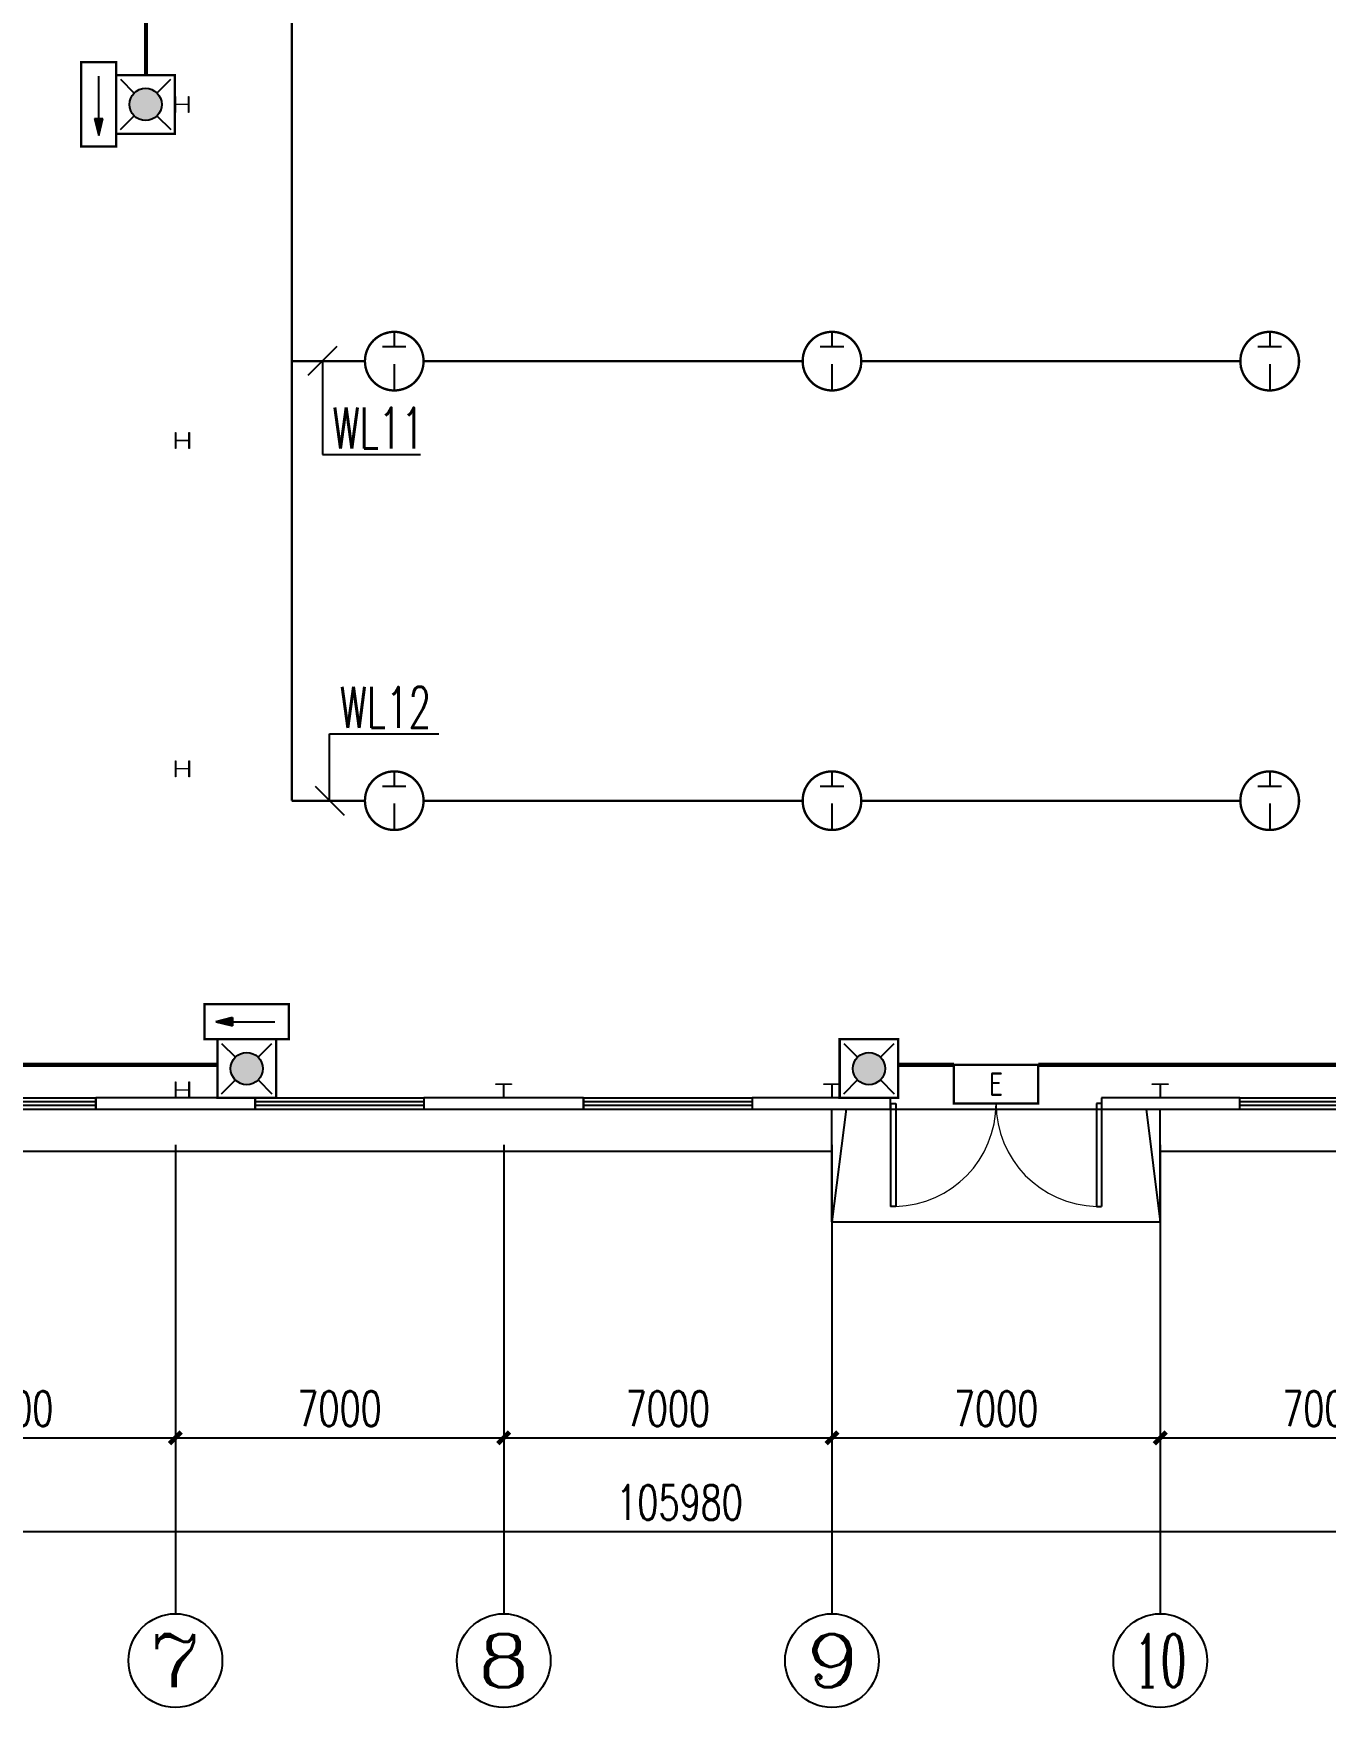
# Model space of a CAD drawing. Extents: x -496980 to 486425, y -292187 to -29437.
# Drawn here: x -77341 to -49791, y -262444 to -226744 of the extents above; entities that cross this region are included whole.
import ezdxf
from ezdxf.enums import TextEntityAlignment as Align

# ---------------------------------------------------------------- set-up
doc = ezdxf.new("R2010")
doc.units = 0
doc.header["$LTSCALE"] = 1000
doc.header["$MEASUREMENT"] = 0
doc.linetypes.add('CENTER2', pattern=[1.125, 0.75, -0.125, 0.125, -0.125])
for name, color, linetype in [('AXIS', 3, 'Continuous'), ('AXIS_TEXT', 7, 'Continuous'), ('DIM-照明', 3, 'Continuous'), ('EQUIP-照明', 3, 'Continuous'), ('STAIR', 2, 'Continuous'), ('WALL', 9, 'Continuous'), ('WINDOW', 4, 'Continuous'), ('WIRE-应急', 1, 'CENTER2'), ('WIRE-照明', 4, 'Continuous')]:
    doc.layers.add(name, color=color, linetype=linetype)
doc.layers.add('STXT_XG_THIN', color=2, linetype='Continuous', lineweight=0)
doc.styles.add('_TCH_AXIS', font='COMPLEX', dxfattribs={"bigfont": 'GBCBIG'})
doc.styles.add('_TCH_DIM_T3', font='SIMPLEX', dxfattribs={"width": 0.705882, "bigfont": 'GBCBIG'})
doc.styles.add('_TEL_ATTDEF', font='GBENOR', dxfattribs={"width": 0.8, "height": 3, "bigfont": 'GBCBIG'})
doc.styles.add('_TEL_DIM', font='SIMPLEX', dxfattribs={"width": 0.8, "height": 3.5, "bigfont": 'HZTXT'})
doc.styles.add('COMPLEX', font='COMPLEX')
doc.dimstyles.new('_TCH_ARCH&&250', dxfattribs={"dimtxt": 743.75, "dimasz": 250, "dimexe": 625, "dimexo": 750, "dimgap": 250, "dimtad": 1, "dimdec": 0, "dimzin": 0, "dimdsep": 46, "dimtxsty": '_TCH_DIM_T3', "dimblk": 'ARCHTICK', "dimcen": 0.09, "dimclrt": 7, "dimazin": 2, "dimtfac": 1, "dimtdec": 0, "dimtix": 1, "dimtmove": 2, "dimatfit": 3, "dimfxl": 0, "dimtolj": 1, "dimtzin": 0, "dimarcsym": 0})

# ---------------------------------------------------------------- blocks, each defined once
blk = doc.blocks.new('$equip$00002846')
for p, q in [((0, 0.5), (0, 0.25)), ((-0.2, 0.25), (0.2, 0.25)), ((0, -0.05), (0, -0.5))]:
    blk.add_line(p, q)
at = {"const_width": 0.04}
blk.add_lwpolyline([(0.5, 0, -1), (-0.5, 0, -1), (0.5, 0, -1.723757)], format="xyb", dxfattribs=at)
blk.add_circle((0, 0), 0.5)
for p in [(0, 0.5), (-0.5, 0), (0.5, 0), (0, -0.5)]:
    blk.add_point(p)
at = {"color": 7, "style": '_TEL_DIM', "flags": 1}
for tag in ['A', 'REMARK']:
    blk.add_attdef(tag, text='', height=0.00002, dxfattribs=at).set_placement((0, 0), align=Align.MIDDLE_CENTER)
blk = doc.blocks.new('$equip$00002534')
for p, q in [((-0.72, 0.66), (-0.72, 0)), ((0.72, 0.66), (-0.72, 0.66)), ((0.72, 0), (0.72, 0.66)), ((-0.72, 0), (0.72, 0))]:
    blk.add_line(p, q)
at = {"const_width": 0.04}
blk.add_lwpolyline([(-0.72, 0.66), (-0.72, 0), (0.72, 0), (0.72, 0.66), (-0.72, 0.66), (-0.72, 0)], dxfattribs=at)
for p in [(0, 0.66), (-0.72, 0.33), (0.72, 0.33), (0, 0)]:
    blk.add_point(p)
at = {"color": 7, "style": '_TEL_DIM'}
blk.add_attdef('$TEXT$', text='', height=0.4, dxfattribs=at).set_placement((0, 0.33), align=Align.MIDDLE_CENTER)
at = {"color": 7, "style": '_TEL_DIM', "flags": 1}
blk.add_attdef('A', text='', height=0.00002, dxfattribs=at).set_placement((0, 0), align=Align.MIDDLE_CENTER)
blk = doc.blocks.new('$equip$00002604')
blk.add_hatch(color=256).paths.add_polyline_path([(0.275, 0.5, 1), (-0.274, 0.5, 1)])
for p, q in [((-0.429, 0.929), (-0.194, 0.694)), ((0.194, 0.694), (0.429, 0.929)), ((-0.429, 0.071), (-0.194, 0.306)), ((0.194, 0.306), (0.429, 0.071))]:
    blk.add_line(p, q)
at = {"const_width": 0.04}
blk.add_lwpolyline([(-0.5, 1), (-0.5, 0), (0.5, 0), (0.5, 1), (-0.5, 1), (-0.5, 0)], dxfattribs=at)
blk.add_lwpolyline([(-0.5, 1), (-0.5, 0), (0.5, 0), (0.5, 1)], close=True)
blk.add_circle((0, 0.5), 0.275)
for p in [(0, 1), (-0.5, 0.5), (0.5, 0.5), (0, 0)]:
    blk.add_point(p)
at = {"color": 7, "style": '_TEL_DIM', "flags": 1}
blk.add_attdef('A', text='', height=0.000025, dxfattribs=at).set_placement((0, 0), align=Align.MIDDLE_CENTER)
blk = doc.blocks.new('$equip$00002541')
blk.add_hatch(color=256).paths.add_polyline_path([(-0.24, 0.372), (-0.528, 0.3), (-0.24, 0.228)])
for p, q in [((-0.72, 0.6), (-0.72, 0)), ((0.72, 0.6), (-0.72, 0.6)), ((0.72, 0), (0.72, 0.6)), ((-0.24, 0.372), (-0.528, 0.3)), ((-0.528, 0.3), (-0.24, 0.228)), ((-0.24, 0.372), (-0.24, 0.228)), ((-0.72, 0), (0.72, 0))]:
    blk.add_line(p, q)
at = {"color": 7}
blk.add_line((-0.48, 0.3), (0.48, 0.3), dxfattribs=at)
at = {"const_width": 0.04}
blk.add_lwpolyline([(-0.72, 0.6), (-0.72, 0), (0.72, 0), (0.72, 0.6), (-0.72, 0.6), (-0.72, 0)], dxfattribs=at)
for p in [(0, 0.6), (-0.72, 0.3), (0.72, 0.3), (0, 0)]:
    blk.add_point(p)
at = {"color": 7, "style": '_TEL_DIM', "flags": 1}
blk.add_attdef('A', text='', height=0.00002, dxfattribs=at).set_placement((0, 0), align=Align.MIDDLE_CENTER)
blk = doc.blocks.new('_ArchTick')
at = {"color": 0, "linetype": 'ByBlock', "const_width": 0.4}
blk.add_lwpolyline([(-0.5, -0.5), (0.5, 0.5)], dxfattribs=at)
blk = doc.blocks.new('*D365')
at = {"layer": 'AXIS', "color": 0, "lineweight": -2}
for p, q in [((-81315, -251194), (-81315, -257319)), ((-74315, -251194), (-74315, -257319)), ((-81315, -256694), (-74315, -256694))]:
    blk.add_line(p, q, dxfattribs=at)
at = {"layer": 'Defpoints', "color": 0}
for p in [(-81315, -250444), (-74315, -250444), (-74315, -256694)]:
    blk.add_point(p, dxfattribs=at)
at = {"layer": 'AXIS', "color": 0, "lineweight": -2, "xscale": 250, "yscale": 250, "zscale": 250, "rotation": 180}
blk.add_blockref('_ArchTick', (-81315, -256694), dxfattribs=at)
at = {"layer": 'AXIS', "color": 0, "lineweight": -2, "xscale": 250, "yscale": 250, "zscale": 250}
blk.add_blockref('_ArchTick', (-74315, -256694), dxfattribs=at)
at = {"layer": 'AXIS', "color": 7, "insert": (-77815, -256072), "char_height": 743.8, "attachment_point": 5, "style": '_TCH_DIM_T3'}
blk.add_mtext('\\A1;7000', dxfattribs=at)
blk = doc.blocks.new('*D366')
at = {"layer": 'AXIS', "color": 0, "lineweight": -2}
for p, q in [((-74315, -251194), (-74315, -257319)), ((-67315, -251194), (-67315, -257319)), ((-74315, -256694), (-67315, -256694))]:
    blk.add_line(p, q, dxfattribs=at)
at = {"layer": 'Defpoints', "color": 0}
for p in [(-74315, -250444), (-67315, -250444), (-67315, -256694)]:
    blk.add_point(p, dxfattribs=at)
at = {"layer": 'AXIS', "color": 0, "lineweight": -2, "xscale": 250, "yscale": 250, "zscale": 250, "rotation": 180}
blk.add_blockref('_ArchTick', (-74315, -256694), dxfattribs=at)
at = {"layer": 'AXIS', "color": 0, "lineweight": -2, "xscale": 250, "yscale": 250, "zscale": 250}
blk.add_blockref('_ArchTick', (-67315, -256694), dxfattribs=at)
at = {"layer": 'AXIS', "color": 7, "insert": (-70815, -256072), "char_height": 743.8, "attachment_point": 5, "style": '_TCH_DIM_T3'}
blk.add_mtext('\\A1;7000', dxfattribs=at)
blk = doc.blocks.new('*D367')
at = {"layer": 'AXIS', "color": 0, "lineweight": -2}
for p, q in [((-67315, -251194), (-67315, -257319)), ((-60315, -251194), (-60315, -257319)), ((-67315, -256694), (-60315, -256694))]:
    blk.add_line(p, q, dxfattribs=at)
at = {"layer": 'Defpoints', "color": 0}
for p in [(-67315, -250444), (-60315, -250444), (-60315, -256694)]:
    blk.add_point(p, dxfattribs=at)
at = {"layer": 'AXIS', "color": 0, "lineweight": -2, "xscale": 250, "yscale": 250, "zscale": 250, "rotation": 180}
blk.add_blockref('_ArchTick', (-67315, -256694), dxfattribs=at)
at = {"layer": 'AXIS', "color": 0, "lineweight": -2, "xscale": 250, "yscale": 250, "zscale": 250}
blk.add_blockref('_ArchTick', (-60315, -256694), dxfattribs=at)
at = {"layer": 'AXIS', "color": 7, "insert": (-63815, -256072), "char_height": 743.8, "attachment_point": 5, "style": '_TCH_DIM_T3'}
blk.add_mtext('\\A1;7000', dxfattribs=at)
blk = doc.blocks.new('*D368')
at = {"layer": 'AXIS', "color": 0, "lineweight": -2}
for p, q in [((-60315, -251194), (-60315, -257319)), ((-53315, -251194), (-53315, -257319)), ((-60315, -256694), (-53315, -256694))]:
    blk.add_line(p, q, dxfattribs=at)
at = {"layer": 'Defpoints', "color": 0}
for p in [(-60315, -250444), (-53315, -250444), (-53315, -256694)]:
    blk.add_point(p, dxfattribs=at)
at = {"layer": 'AXIS', "color": 0, "lineweight": -2, "xscale": 250, "yscale": 250, "zscale": 250, "rotation": 180}
blk.add_blockref('_ArchTick', (-60315, -256694), dxfattribs=at)
at = {"layer": 'AXIS', "color": 0, "lineweight": -2, "xscale": 250, "yscale": 250, "zscale": 250}
blk.add_blockref('_ArchTick', (-53315, -256694), dxfattribs=at)
at = {"layer": 'AXIS', "color": 7, "insert": (-56815, -256072), "char_height": 743.8, "attachment_point": 5, "style": '_TCH_DIM_T3'}
blk.add_mtext('\\A1;7000', dxfattribs=at)
blk = doc.blocks.new('*D369')
at = {"layer": 'AXIS', "color": 0, "lineweight": -2}
for p, q in [((-53315, -251194), (-53315, -257319)), ((-46315, -251194), (-46315, -257319)), ((-53315, -256694), (-46315, -256694))]:
    blk.add_line(p, q, dxfattribs=at)
at = {"layer": 'Defpoints', "color": 0}
for p in [(-53315, -250444), (-46315, -250444), (-46315, -256694)]:
    blk.add_point(p, dxfattribs=at)
at = {"layer": 'AXIS', "color": 0, "lineweight": -2, "xscale": 250, "yscale": 250, "zscale": 250, "rotation": 180}
blk.add_blockref('_ArchTick', (-53315, -256694), dxfattribs=at)
at = {"layer": 'AXIS', "color": 0, "lineweight": -2, "xscale": 250, "yscale": 250, "zscale": 250}
blk.add_blockref('_ArchTick', (-46315, -256694), dxfattribs=at)
at = {"layer": 'AXIS', "color": 7, "insert": (-49815, -256072), "char_height": 743.8, "attachment_point": 5, "style": '_TCH_DIM_T3'}
blk.add_mtext('\\A1;7000', dxfattribs=at)
blk = doc.blocks.new('*D377')
at = {"layer": 'AXIS', "color": 0, "lineweight": -2}
for p, q in [((-116555, -251194), (-116555, -259319)), ((-10575, -251194), (-10575, -259319)), ((-116555, -258694), (-10575, -258694))]:
    blk.add_line(p, q, dxfattribs=at)
at = {"layer": 'Defpoints', "color": 0}
for p in [(-116555, -250444), (-10575, -250444), (-10575, -258694)]:
    blk.add_point(p, dxfattribs=at)
at = {"layer": 'AXIS', "color": 0, "lineweight": -2, "xscale": 250, "yscale": 250, "zscale": 250, "rotation": 180}
blk.add_blockref('_ArchTick', (-116555, -258694), dxfattribs=at)
at = {"layer": 'AXIS', "color": 0, "lineweight": -2, "xscale": 250, "yscale": 250, "zscale": 250}
blk.add_blockref('_ArchTick', (-10575, -258694), dxfattribs=at)
at = {"layer": 'AXIS', "color": 7, "insert": (-63565, -258072), "char_height": 743.8, "attachment_point": 5, "style": '_TCH_DIM_T3'}
blk.add_mtext('\\A1;105980', dxfattribs=at)
blk = doc.blocks.new('$TCHSYS$WIN2D')
for p, q in [((-0.5, 0.5), (0.5, 0.5)), ((-0.5, 0.5), (-0.5, -0.5)), ((0.5, 0.5), (0.5, -0.5)), ((0.5, 0.1667), (-0.5, 0.1667)), ((0.5, -0.1667), (-0.5, -0.1667)), ((-0.5, -0.5), (0.5, -0.5))]:
    blk.add_line(p, q)
blk = doc.blocks.new('_AXISO')
blk.add_circle((0, 0), 0.5)
at = {"layer": 'AXIS_TEXT', "style": 'COMPLEX', "width": 1.041667}
blk.add_attdef('A', text='', height=0.56, dxfattribs=at).set_placement((-0.25, -0.28), (0.25, -0.28), align=Align.FIT)
blk = doc.blocks.new('$DorLib2D$00000002')
for p, q in [((-0.5, 0), (-0.5, 0.4875)), ((-0.475, 0.4875), (-0.5, 0.4875)), ((-0.475, 0), (-0.475, 0.4875)), ((0.475, 0), (0.475, 0.4875)), ((0.475, 0.4875), (0.5, 0.4875)), ((0.5, 0), (0.5, 0.4875)), ((-0.5, 0), (-0.475, 0)), ((0.5, 0), (0.475, 0))]:
    blk.add_line(p, q)
at = {"lineweight": 13}
for centre, start, end in [((-0.4875, 0), 0, 88.53072), ((0.4875, 0), 91.46928, 180)]:
    blk.add_arc(centre, 0.4875, start, end, dxfattribs=at)

msp = doc.modelspace()

# ---------------------------------------------------------------- linework, layer by layer
at = {"color": 2}
for points in [[(-17175.2, -200444.2), (-17175.2, -201584.2), (-24175.2, -201584.2), (-24175.2, -229584.2), (-34175.2, -229584.2), (-34175.2, -234584.2), (-40175.2, -234584.2), (-40175.2, -248584.2), (-45175.2, -248584.2), (-45175.2, -250584.2), (-53315.2, -250584.2)], [(-60315.2, -250584.2), (-81315.2, -250584.2)]]:
    msp.add_lwpolyline(points, dxfattribs=at)
at = {"layer": 'AXIS'}
for p, q in [((-74315.2, -250444.2), (-74315.2, -260444.2)), ((-67315.2, -250444.2), (-67315.2, -260444.2)), ((-60315.2, -250444.2), (-60315.2, -260444.2)), ((-53315.2, -250444.2), (-53315.2, -260444.2))]:
    msp.add_line(p, q, dxfattribs=at)
at = {"layer": 'DIM-照明'}
for p, q in [((-70869.6, -233422.7), (-71488.4, -234041.4)), ((-71335.9, -242796), (-70717.1, -243414.7))]:
    msp.add_line(p, q, dxfattribs=at)
for points in [[(-71179, -233732), (-71179, -235721.5)], [(-71179, -235721.5), (-69088.2, -235721.5)], [(-71026.5, -243105.4), (-71026.5, -241679.5)], [(-71026.5, -241679.5), (-68695.7, -241679.5)]]:
    msp.add_lwpolyline(points, dxfattribs=at)
at = {"layer": 'STAIR'}
for p, q in [((-60315.2, -252084.2), (-60315.2, -249684.2)), ((-60315.2, -249684.2), (-53315.2, -249684.2)), ((-60015.2, -249684.2), (-60315.2, -252084.2)), ((-53615.2, -249684.2), (-53315.2, -252084.2)), ((-53315.2, -252084.2), (-53315.2, -249684.2)), ((-60315.2, -252084.2), (-53315.2, -252084.2))]:
    msp.add_line(p, q, dxfattribs=at)
at = {"layer": 'STXT_XG_THIN', "color": 2}
for points in [[(-74325.4, -228427.1), (-74325.4, -228087.1), (-74315.2, -228087.1), (-74315.2, -228254.2), (-74035.6, -228254.2), (-74035.6, -228087.1), (-74025.4, -228087.1), (-74025.4, -228427.1), (-74035.6, -228427.1), (-74035.6, -228260), (-74315.2, -228260), (-74315.2, -228427.1), (-74325.4, -228427.1)], [(-74315.2, -235594.2), (-74315.2, -235254.2), (-74305, -235254.2), (-74305, -235421.3), (-74025.4, -235421.3), (-74025.4, -235254.2), (-74015.2, -235254.2), (-74015.2, -235594.2), (-74025.4, -235594.2), (-74025.4, -235427.1), (-74305, -235427.1), (-74305, -235594.2), (-74315.2, -235594.2)], [(-74315.2, -242594.2), (-74315.2, -242254.2), (-74305, -242254.2), (-74305, -242421.3), (-74025.4, -242421.3), (-74025.4, -242254.2), (-74015.2, -242254.2), (-74015.2, -242594.2), (-74025.4, -242594.2), (-74025.4, -242427.1), (-74305, -242427.1), (-74305, -242594.2), (-74315.2, -242594.2)], [(-74315.2, -249444.2), (-74315.2, -249104.2), (-74305, -249104.2), (-74305, -249271.3), (-74025.4, -249271.3), (-74025.4, -249104.2), (-74015.2, -249104.2), (-74015.2, -249444.2), (-74025.4, -249444.2), (-74025.4, -249277.1), (-74305, -249277.1), (-74305, -249444.2), (-74315.2, -249444.2)], [(-67485.2, -249144.2), (-67145.2, -249144.2), (-67145.2, -249154.4), (-67312.3, -249154.4), (-67312.3, -249434), (-67145.2, -249434), (-67145.2, -249444.2), (-67485.2, -249444.2), (-67485.2, -249434), (-67318.1, -249434), (-67318.1, -249154.4), (-67485.2, -249154.4), (-67485.2, -249144.2)], [(-60485.2, -249144.2), (-60145.2, -249144.2), (-60145.2, -249154.4), (-60312.3, -249154.4), (-60312.3, -249434), (-60145.2, -249434), (-60145.2, -249444.2), (-60485.2, -249444.2), (-60485.2, -249434), (-60318.1, -249434), (-60318.1, -249154.4), (-60485.2, -249154.4), (-60485.2, -249144.2)], [(-53485.2, -249144.2), (-53145.2, -249144.2), (-53145.2, -249154.4), (-53312.3, -249154.4), (-53312.3, -249434), (-53145.2, -249434), (-53145.2, -249444.2), (-53485.2, -249444.2), (-53485.2, -249434), (-53318.1, -249434), (-53318.1, -249154.4), (-53485.2, -249154.4), (-53485.2, -249144.2)]]:
    msp.add_lwpolyline(points, dxfattribs=at)
at = {"layer": 'WALL', "color": 5}
for p, q in [((-72615.2, -249444.2), (-76015.2, -249444.2)), ((-76015.2, -249444.2), (-76015.2, -249684.2)), ((-72615.2, -249684.2), (-72615.2, -249444.2)), ((-65615.2, -249444.2), (-69015.2, -249444.2)), ((-69015.2, -249444.2), (-69015.2, -249684.2)), ((-65615.2, -249684.2), (-65615.2, -249444.2)), ((-59065.2, -249444.2), (-62015.2, -249444.2)), ((-62015.2, -249444.2), (-62015.2, -249684.2)), ((-59065.2, -249684.2), (-59065.2, -249444.2)), ((-51615.2, -249444.2), (-54565.2, -249444.2)), ((-54565.2, -249444.2), (-54565.2, -249684.2)), ((-51615.2, -249684.2), (-51615.2, -249444.2)), ((-76015.2, -249684.2), (-72615.2, -249684.2)), ((-69015.2, -249684.2), (-65615.2, -249684.2)), ((-62015.2, -249684.2), (-59065.2, -249684.2)), ((-54565.2, -249684.2), (-51615.2, -249684.2))]:
    msp.add_line(p, q, dxfattribs=at)
at = {"layer": 'WIRE-应急', "linetype": 'CENTER2', "const_width": 87.5}
for points in [[(-74940.2, -227631.8), (-74940.2, -215051.8)], [(-83915.2, -248739.2), (-73419.5, -248739.2)], [(-58901, -248739.2), (-57715.2, -248739.2)], [(-55915.2, -248739.2), (-48059, -248739.2)]]:
    msp.add_lwpolyline(points, dxfattribs=at)
at = {"layer": 'WIRE-照明', "linetype": 'Continuous', "const_width": 50}
for points in [[(-71833, -243105.4), (-71833, -206633.3)], [(-71833, -233732), (-70273.5, -233732)], [(-60940.1, -233732), (-69023.5, -233732)], [(-51606.8, -233732), (-59690.1, -233732)], [(-71833, -243105.4), (-70273.5, -243105.4)], [(-60940.1, -243105.4), (-69023.5, -243105.4)], [(-51606.8, -243105.4), (-59690.1, -243105.4)]]:
    msp.add_lwpolyline(points, dxfattribs=at)

# ---------------------------------------------------------------- block references
at = {"layer": 'AXIS'}
ref = msp.add_blockref('_AXISO', (-74315.2, -261444.2), dxfattribs=dict(at, xscale=2000, yscale=2000, zscale=2000))
ref.add_attrib('A', '7', dxfattribs={"layer": 'AXIS_TEXT', "height": 1131.4, "style": '_TCH_AXIS', "width": 1.5}).set_placement((-74880.8, -262009.9), (-73749.5, -262009.9), align=Align.FIT)
ref = msp.add_blockref('_AXISO', (-67315.2, -261444.2), dxfattribs=dict(at, xscale=2000, yscale=2000, zscale=2000))
ref.add_attrib('A', '8', dxfattribs={"layer": 'AXIS_TEXT', "height": 1131.4, "style": '_TCH_AXIS', "width": 1.5}).set_placement((-67880.8, -262009.9), (-66749.5, -262009.9), align=Align.FIT)
ref = msp.add_blockref('_AXISO', (-60315.2, -261444.2), dxfattribs=dict(at, xscale=2000, yscale=2000, zscale=2000))
ref.add_attrib('A', '9', dxfattribs={"layer": 'AXIS_TEXT', "height": 1131.4, "style": '_TCH_AXIS', "width": 1.5}).set_placement((-60880.8, -262009.9), (-59749.5, -262009.9), align=Align.FIT)
ref = msp.add_blockref('_AXISO', (-53315.2, -261444.2), dxfattribs=dict(at, xscale=2000, yscale=2000, zscale=2000))
ref.add_attrib('A', '10', dxfattribs={"layer": 'AXIS_TEXT', "height": 1131.37, "style": '_TCH_AXIS', "width": 0.724138}).set_placement((-53880.8, -262009.9), (-52749.5, -262009.9), align=Align.FIT)
at = {"layer": 'EQUIP-照明', "xscale": 1250, "yscale": 1250, "zscale": 1250, "rotation": 90}
msp.add_blockref('$equip$00002541', (-75575.4, -228256.8), dxfattribs=at)
at = {"layer": 'EQUIP-照明', "xscale": 1250, "yscale": 1250, "zscale": 1250}
for name, p in [('$equip$00002604', (-74950.4, -228881.8)), ('$equip$00002846', (-69648.5, -233732)), ('$equip$00002846', (-60315.1, -233732)), ('$equip$00002846', (-50981.8, -233732)), ('$equip$00002846', (-69648.5, -243105.4)), ('$equip$00002846', (-60315.1, -243105.4)), ('$equip$00002846', (-50981.8, -243105.4)), ('$equip$00002541', (-72794.5, -248194.2)), ('$equip$00002604', (-72794.5, -249444.2)), ('$equip$00002604', (-59526, -249444.2))]:
    msp.add_blockref(name, p, dxfattribs=at)
at = {"layer": 'EQUIP-照明'}
ref = msp.add_blockref('$equip$00002534', (-56815.2, -249564.2), dxfattribs=dict(at, xscale=1250, yscale=1250, zscale=1250))
ref.add_attrib('$TEXT$', 'E', dxfattribs={"layer": '0', "color": 7, "height": 500, "style": '_TEL_ATTDEF'}).set_placement((-56815.2, -249151.7), align=Align.MIDDLE_CENTER)
at = {"layer": 'WINDOW'}
for name, p, xscale, yscale, zscale in [('$TCHSYS$WIN2D', (-77815.2, -249564.2), 3600, -240, 3600), ('$TCHSYS$WIN2D', (-70815.2, -249564.2), 3600, 240, 3600), ('$TCHSYS$WIN2D', (-63815.2, -249564.2), 3600, 240, 3600), ('$TCHSYS$WIN2D', (-49815.2, -249564.2), 3600, -240, 3600), ('$DorLib2D$00000002', (-56815.2, -249564.2), -4500, -4500, -4500)]:
    msp.add_blockref(name, p, dxfattribs=dict(at, xscale=xscale, yscale=yscale, zscale=zscale))

# ---------------------------------------------------------------- texts
at = {"layer": 'DIM-照明', "color": 7, "style": '_TEL_DIM', "width": 0.64}
for s, p in [('WL11', (-70960.2, -235596.5)), ('WL12', (-70807.8, -241554.5))]:
    msp.add_text(s, height=875, dxfattribs=at).set_placement(p)

# ---------------------------------------------------------------- dimensions: what is measured, and where the dimension line sits
at = {"layer": 'AXIS'}
for p1, p2, distance, picture, middle in [((-116555.2, -250444.2), (-10575.2, -250444.2), -8250, '*D377', (-63565.2, -258072.3)), ((-81315.2, -250444.2), (-74315.2, -250444.2), -6250, '*D365', (-77815.2, -256072.3)), ((-74315.2, -250444.2), (-67315.2, -250444.2), -6250, '*D366', (-70815.2, -256072.3)), ((-67315.2, -250444.2), (-60315.2, -250444.2), -6250, '*D367', (-63815.2, -256072.3)), ((-60315.2, -250444.2), (-53315.2, -250444.2), -6250, '*D368', (-56815.2, -256072.3)), ((-53315.2, -250444.2), (-46315.2, -250444.2), -6250, '*D369', (-49815.2, -256072.3))]:
    dim = msp.add_aligned_dim(p1=p1, p2=p2, distance=distance, dimstyle='_TCH_ARCH&&250', dxfattribs=at)
    dim.commit()
    dim.dimension.update_dxf_attribs({"geometry": picture, "text_midpoint": middle})

doc.saveas('drawing.dxf')
